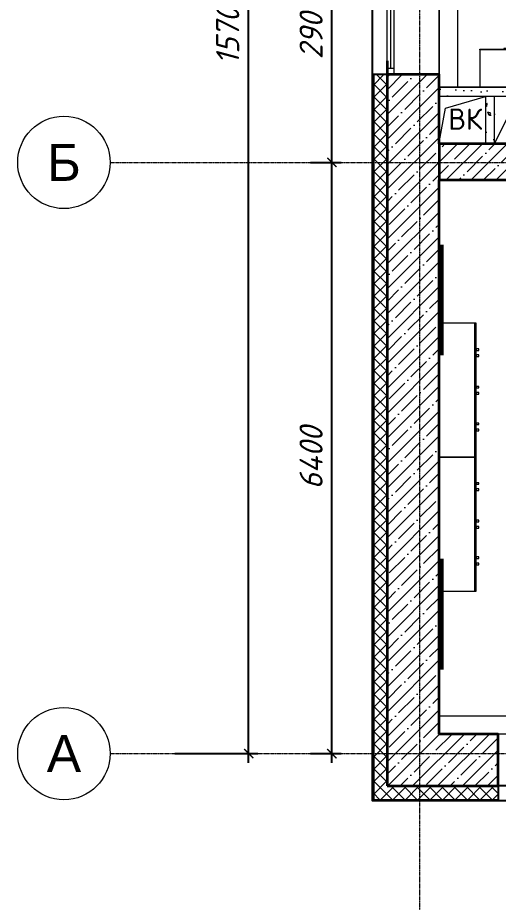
# Model space of a CAD drawing. Header units: millimetres. Extents: x 0 to 168960, y -92093 to 443706.
# Drawn here: x 844 to 6041, y 102594 to 112170 of the extents above; entities that cross this region are included whole.
import ezdxf
from ezdxf.enums import TextEntityAlignment as Align

# ---------------------------------------------------------------- set-up
doc = ezdxf.new("R2010")
doc.units = ezdxf.units.MM
doc.linetypes.add('HIDDEN', pattern=[0.375, 0.25, -0.125])
doc.linetypes.add('осевая', pattern=[50.8, 31.75, -6.35, 6.35, -6.35])
doc.layers.add('_0', color=7, linetype='Continuous', lineweight=15)
doc.layers.add('АР_Окна БЛОК', color=250, linetype='Continuous', lineweight=13)
doc.layers.add('АР_Сущ.Несущая стена', color=7, linetype='Continuous')
doc.styles.add('PDF ISOCPEUR', font='isocpeur.ttf')
doc.styles.get("Standard").update_dxf_attribs({"font": 'arial.ttf'})
doc.styles.add('Текст_М100', font='GOST_Common Italic.ttf', dxfattribs={"height": 250})
doc.dimstyles.new('Размеры_М100', dxfattribs={"dimtxt": 250, "dimasz": 100, "dimexe": 100, "dimexo": 100, "dimgap": 100, "dimtad": 1, "dimrnd": 5, "dimtxsty": 'Текст_М100', "dimblk": 'ARCHTICK', "dimcen": 250, "dimdle": 100, "dimadec": 0, "dimazin": 2, "dimtfac": 1, "dimtmove": 1, "dimatfit": 3, "dimfxl": 1, "dimarcsym": 0})

# ---------------------------------------------------------------- blocks, each defined once
blk = doc.blocks.new('_ArchTick')
at = {"color": 8, "linetype": 'ByBlock', "const_width": 0.15}
blk.add_lwpolyline([(-0.5, -0.5), (0.5, 0.5)], dxfattribs=at)
blk = doc.blocks.new('*D11')
at = {"layer": '_0', "color": 8, "lineweight": -2, "ltscale": 100, "transparency": 16777216}
for p, q in [((3341.4, 104103.4), (3341.4, 120003.4)), ((2543.7, 119903.4), (3441.4, 119903.4)), ((2543.7, 104203.4), (3441.4, 104203.4))]:
    blk.add_line(p, q, dxfattribs=at)
at = {"layer": 'Defpoints', "color": 0, "ltscale": 100, "transparency": 16777216}
for p in [(2443.7, 119903.4), (3341.4, 119903.4), (2443.7, 104203.4)]:
    blk.add_point(p, dxfattribs=at)
at = {"layer": '_0', "color": 8, "lineweight": -2, "ltscale": 100, "transparency": 16777216, "xscale": 100, "yscale": 100, "zscale": 100}
for p, rotation in [((3341.4, 119903.4), 90), ((3341.4, 104203.4), 270)]:
    blk.add_blockref('_ArchTick', p, dxfattribs=dict(at, rotation=rotation))
at = {"layer": '_0', "color": 8, "ltscale": 100, "transparency": 16777216, "insert": (3114.8, 112053.4), "char_height": 250, "attachment_point": 5, "rotation": 90, "style": 'Текст_М100'}
blk.add_mtext('15700', dxfattribs=at)
blk = doc.blocks.new('*D12')
at = {"layer": '_0', "color": 8, "lineweight": -2, "ltscale": 100, "transparency": 16777216}
for p, q in [((4241.4, 104103.4), (4241.4, 110703.4)), ((4012, 110603.4), (4341.4, 110603.4)), ((4012, 104203.4), (4341.4, 104203.4))]:
    blk.add_line(p, q, dxfattribs=at)
at = {"layer": 'Defpoints', "color": 0, "ltscale": 100, "transparency": 16777216}
for p in [(3912, 110603.4), (4241.4, 110603.4), (3912, 104203.4)]:
    blk.add_point(p, dxfattribs=at)
at = {"layer": '_0', "color": 8, "lineweight": -2, "ltscale": 100, "transparency": 16777216, "xscale": 100, "yscale": 100, "zscale": 100}
for p, rotation in [((4241.4, 110603.4), 90), ((4241.4, 104203.4), 270)]:
    blk.add_blockref('_ArchTick', p, dxfattribs=dict(at, rotation=rotation))
at = {"layer": '_0', "color": 8, "ltscale": 100, "transparency": 16777216, "insert": (4016.4, 107403.4), "char_height": 250, "attachment_point": 5, "rotation": 90, "style": 'Текст_М100'}
blk.add_mtext('6400', dxfattribs=at)
blk = doc.blocks.new('*D13')
at = {"layer": '_0', "color": 8, "lineweight": -2, "ltscale": 100, "transparency": 16777216}
for p, q in [((4241.4, 110503.4), (4241.4, 113603.4)), ((3903.3, 113503.4), (4341.4, 113503.4)), ((4012, 110603.4), (4341.4, 110603.4))]:
    blk.add_line(p, q, dxfattribs=at)
at = {"layer": 'Defpoints', "color": 0, "ltscale": 100, "transparency": 16777216}
for p in [(3803.3, 113503.4), (4241.4, 113503.4), (3912, 110603.4)]:
    blk.add_point(p, dxfattribs=at)
at = {"layer": '_0', "color": 8, "lineweight": -2, "ltscale": 100, "transparency": 16777216, "xscale": 100, "yscale": 100, "zscale": 100}
for p, rotation in [((4241.4, 113503.4), 90), ((4241.4, 110603.4), 270)]:
    blk.add_blockref('_ArchTick', p, dxfattribs=dict(at, rotation=rotation))
at = {"layer": '_0', "color": 8, "ltscale": 100, "transparency": 16777216, "insert": (4016.4, 112053.4), "char_height": 250, "attachment_point": 5, "rotation": 90, "style": 'Текст_М100'}
blk.add_mtext('2900', dxfattribs=at)
blk = doc.blocks.new('ОКНО 1910')
at = {"layer": 'АР_Окна БЛОК', "color": 8, "ltscale": 0.1}
for points in [[(178763.3, -124524.8), (180673.3, -124524.8), (180673.3, -125084.8), (178763.3, -125084.8)], [(178763.3, -125014.8), (180673.3, -125014.8), (180673.3, -125084.8), (178763.3, -125084.8)], [(178763.3, -125014.8), (178833.3, -125014.8), (178833.3, -125084.8), (178763.3, -125084.8)], [(180603.3, -125014.8), (180673.3, -125014.8), (180673.3, -125084.8), (180603.3, -125084.8)]]:
    blk.add_lwpolyline(points, close=True, dxfattribs=at)
blk.add_lwpolyline([(178833.3, -125049.8), (180603.3, -125049.8)], dxfattribs=at)
blk = doc.blocks.new('1 этаж')
at = {"layer": 'АР_Сущ.Несущая стена', "lineweight": 5, "ltscale": 10000}
h = blk.add_hatch(dxfattribs=at)
h.set_pattern_fill('ANSI35', color=8, scale=30)
h.set_pattern_definition([(45, (-223293.5, 82888.7), (-134.70384, 134.70384), []), (45, (-223158.8, 82888.7), (-134.70384, 134.70384), [238.125, -47.625, 0, -47.625])])
h.paths.add_polyline_path([(-109580.2, -34496.1), (-110139.2, -34496.1), (-110140.2, -42196.1), (-108940.2, -42196.1), (-108940.2, -41636.1), (-109580.2, -41636.1), (-109580.2, -35636.1), (-102818.8, -35636.1), (-102818.8, -35246.1), (-103190.2, -35246.1), (-103190.2, -34246.1), (-103580.2, -34246.1), (-103580.2, -35246.1), (-109580.2, -35246.1)])
at = {"layer": 'АР_Сущ.Несущая стена', "lineweight": 5, "ltscale": 0.1}
h = blk.add_hatch(dxfattribs=at)
h.set_pattern_fill('ANSI37', color=8, scale=30)
h.set_pattern_definition([(45, (-287745.12, 82888.705), (-67.35192, 67.35192), []), (135, (-287745.12, 82888.705), (-67.35192, -67.35192), [])])
h.paths.add_polyline_path([(-108940.2, -42196.1), (-110140.2, -42196.1), (-110145.2, -34496.1), (-110295.2, -34496.1), (-110290.2, -42346.1), (-108940.2, -42346.1)])
at = {"layer": 'АР_Сущ.Несущая стена', "color": 8, "ltscale": 0.1}
for points in [[(-78083.2, -42356.1), (-110300.2, -42356.1), (-110300.2, -25607.7), (-90139.2, -25607.7)], [(-110140.2, -34496.1), (-110300.2, -34496.1)], [(-110290.2, -34496.1), (-110290.2, -42346.1), (-108940.2, -42346.1)], [(-78130.2, -42196.1), (-110140.2, -42196.1)], [(-108940.2, -42196.1), (-108940.2, -42356.1)]]:
    blk.add_lwpolyline(points, dxfattribs=at)
at = {"layer": 'АР_Сущ.Несущая стена', "color": 8, "lineweight": 35}
for points in [[(-110140.2, -34346.1), (-110140.2, -42196.1)], [(-103580.2, -35246.1), (-109580.2, -35246.1), (-109580.2, -34496.1), (-110140.2, -34496.1), (-110140.2, -41636.1)], [(-109580.2, -35246.1), (-109580.2, -35636.1)], [(-109580.2, -41636.1), (-109580.2, -35636.1), (-102818.8, -35636.1)], [(-110140.2, -42196.1), (-108940.2, -42196.1), (-108940.2, -41636.1), (-109580.2, -41636.1)]]:
    blk.add_lwpolyline(points, dxfattribs=at)
at = {"layer": 'АР_Сущ.Несущая стена', "color": 8, "linetype": 'Continuous', "flags": 128}
blk.add_lwpolyline([(-110140.2, -42196.1), (-110140.2, -41636.1)], dxfattribs=at)
at = {"layer": 'АР_Сущ.Несущая стена', "color": 8, "rotation": 270}
blk.add_blockref('ОКНО 1910', (14944.6, 146177.3), dxfattribs=at)
blk = doc.blocks.new('тумба 1450х400х750')
at = {"color": 8, "lineweight": 15, "ltscale": 100}
blk.add_line((-12776, 30271.1), (-14226, 30271.1), dxfattribs=at)
for points in [[(-12776, 29883.1), (-12776, 30283.1), (-14226, 30283.1), (-14226, 29883.1)], [(-13948.9, 30283.1), (-13931.6, 30283.1), (-13931.6, 30313.3), (-13948.9, 30313.3)], [(-13881.3, 30283.1), (-13863.9, 30283.1), (-13863.9, 30313.3), (-13881.3, 30313.3)], [(-13541.9, 30283.1), (-13524.5, 30283.1), (-13524.5, 30313.3), (-13541.9, 30313.3)], [(-13474.2, 30283.1), (-13456.9, 30283.1), (-13456.9, 30313.3), (-13474.2, 30313.3)], [(-13145, 30283.1), (-13127.6, 30283.1), (-13127.6, 30313.3), (-13145, 30313.3)], [(-13077.3, 30283.1), (-13060, 30283.1), (-13060, 30313.3), (-13077.3, 30313.3)]]:
    blk.add_lwpolyline(points, close=True, dxfattribs=at)
blk = doc.blocks.new('система хранения 30 и 5 ячеек 3740х400х1600')
at = {"color": 8, "linetype": 'HIDDEN', "ltscale": 10}
for p, q in [((127502.3, -71190.5), (127502.3, -71596.5)), ((127876.3, -71190.5), (127876.3, -71596.5)), ((128250.3, -71190.5), (128250.3, -71596.5)), ((128624.3, -71190.5), (128624.3, -71596.5)), ((128998.3, -71190.5), (128998.3, -71596.5)), ((129372.3, -71190.5), (129372.3, -71596.5)), ((129746.3, -71190.5), (129746.3, -71596.5)), ((130120.3, -71190.5), (130120.3, -71596.5)), ((130494.3, -71190.5), (130494.3, -71596.5))]:
    blk.add_line(p, q, dxfattribs=at)
at = {"color": 8, "ltscale": 100}
for points in [[(127128.3, -71186.5), (130868.3, -71186.5), (130868.3, -71190.5), (127128.3, -71190.5)], [(127128.3, -71596.5), (130868.3, -71596.5), (130868.3, -71190.5), (127128.3, -71190.5)], [(127502.1, -71179.6), (127390.2, -71179.6), (127390.2, -71186.5), (127502.1, -71186.5)], [(127614, -71179.6), (127502.1, -71179.6), (127502.1, -71186.5), (127614, -71186.5)], [(128250.1, -71179.6), (128138.2, -71179.6), (128138.2, -71186.5), (128250.1, -71186.5)], [(128362, -71179.6), (128250.1, -71179.6), (128250.1, -71186.5), (128362, -71186.5)], [(128998.1, -71179.6), (128886.2, -71179.6), (128886.2, -71186.5), (128998.1, -71186.5)], [(129110, -71179.6), (128998.1, -71179.6), (128998.1, -71186.5), (129110, -71186.5)], [(129746.1, -71179.6), (129634.2, -71179.6), (129634.2, -71186.5), (129746.1, -71186.5)], [(129858, -71179.6), (129746.1, -71179.6), (129746.1, -71186.5), (129858, -71186.5)], [(130494.1, -71179.6), (130382.2, -71179.6), (130382.2, -71186.5), (130494.1, -71186.5)], [(130606, -71179.6), (130494.1, -71179.6), (130494.1, -71186.5), (130606, -71186.5)]]:
    blk.add_lwpolyline(points, close=True, dxfattribs=at)

msp = doc.modelspace()

# ---------------------------------------------------------------- hatches: boundary and pattern name
at = {"layer": '_0', "ltscale": 100}
h = msp.add_hatch(dxfattribs=at)
h.set_pattern_fill('AR-CONC', color=256, scale=2, angle=90)
h.set_pattern_definition([(140, (-108312.07, 305231.08), (31.87817, 364.36934), [38.1, -419.1]), (85, (-108312.07, 305231.1), (-382.1137, -70.48684), [30.48, -335.28117]), (190.45144, (-108309.4, 305261.45), (-350.2355, 293.8825), [32.38, -356.1805]), (136.1842, (-108413.67, 305231.1), (84.0847, 542.1581), [57.15, -628.65]), (186.63556, (-108406.66, 305276.26), (-494.8522, 474.8083), [48.57, -534.2712]), (81.18415, (-108413.67, 305231.1), (-494.8522, 474.8083), [45.72, -502.9195]), (111, (-108388.27, 305281.88), (204.5304, 303.2288), [38.1, -419.1]), (56, (-108388.27, 305281.9), (-368.37593, 123.60406), [30.48, -335.28]), (161.45145, (-108371.22, 305307.15), (-163.84554, 426.83284), [32.38, -356.1799]), (127.5, (-108312.07, 305231.08), (-169.11008, 6.17721), [0, -331.216, 0, -340.36, 0, -336.55]), (97.5, (-108312.07, 305231.08), (-200.36115, 133.63933), [0, -194.056, 0, -323.596, 0, -128.27]), (57.5, (-108312.07, 305117.8), (11.45749, 271.18119), [0, -127, 0, -396.24, 0, -525.78]), (47.5, (-108312.07, 305067), (-50.85298, 296.25836), [0, -165.1, 0, -263.144, 0, -373.38])])
h.paths.add_polyline_path([(11401.281, 111418.241), (5401.281, 111418.241), (5401.281, 111318.241), (11401.281, 111318.241)])
h.paths.add_polyline_path([(6001.281, 111318.241), (5901.281, 111318.241), (5901.281, 110803.434), (6001.281, 110803.434)])
h.paths.add_polyline_path([(10016.35, 111318.241), (9916.35, 111318.241), (9916.35, 110803.434), (10016.35, 110803.434)])
h.paths.add_polyline_path([(10615.129, 111318.241), (10516.35, 111318.241), (10515.129, 111317.949), (10515.129, 110803.434), (10615.129, 110803.434)])

# ---------------------------------------------------------------- linework, layer by layer
at = {"layer": '_0', "linetype": 'осевая', "ltscale": 0.3}
for p, q in [((5193.71, 94017.929), (5193.71, 126353.426)), ((1843.71, 110603.426), (74501.818, 110603.426)), ((1843.71, 104203.426), (74501.818, 104203.426))]:
    msp.add_line(p, q, dxfattribs=at)
at = {"layer": '_0'}
for points in [[(5401.281, 111418.241), (5401.281, 119721.793), (11401.281, 119721.793), (11401.281, 111420.047), (8889.503, 111420.047)], [(5401.281, 104413.434), (5401.281, 110413.434), (13714.215, 110413.241), (13714.215, 104413.434)]]:
    msp.add_lwpolyline(points, close=True, dxfattribs=at)
for points in [[(5601.281, 119721.793), (5601.281, 111418.241)], [(5401.281, 111418.241), (11401.281, 111418.241), (11401.281, 111318.241), (5401.281, 111318.241)], [(5401.281, 110818.241), (5468.887, 111189.994), (5901.281, 111318.241)], [(5901.281, 111318.241), (5901.281, 110803.434), (6001.281, 110803.434), (6001.281, 111318.241)], [(6001.281, 110803.434), (6192.291, 111189.994), (9916.35, 111318.241)], [(5401.281, 104613.434), (13714.215, 104613.434)]]:
    msp.add_lwpolyline(points, dxfattribs=at)
at = {"layer": '_0', "ltscale": 0.1}
msp.add_lwpolyline([(5401.281, 111418.241), (5401.281, 111318.241)], dxfattribs=at)
at = {"layer": '_0', "linetype": 'Continuous', "flags": 128}
msp.add_lwpolyline([(9916.35, 111318.241), (6001.281, 111318.241)], dxfattribs=at)
at = {"layer": '_0', "const_width": 50}
for points in [[(5426.281, 109713.434), (5426.281, 108513.434)], [(5426.281, 106313.434), (5426.281, 105113.434)]]:
    msp.add_lwpolyline(points, dxfattribs=at)
at = {"layer": '_0', "ltscale": 100}
for centre in [(1343.71, 110603.426), (1343.71, 104203.426)]:
    msp.add_circle(centre, 500, dxfattribs=at)

# ---------------------------------------------------------------- block references
at = {"layer": '_0'}
for name, p in [('1 этаж', (114981.437, 146049.525)), ('система хранения 30 и 5 ячеек 3740х400х1600', (-121287.702, 183014.217, -0.565))]:
    msp.add_blockref(name, p, dxfattribs=at)
at = {"layer": '_0', "rotation": 270}
for p in [(-24481.895, 94637.427), (-24481.895, 93187.427)]:
    msp.add_blockref('тумба 1450х400х750', p, dxfattribs=at)

# ---------------------------------------------------------------- texts
at = {"layer": '_0', "ltscale": 100}
for s, p in [('Б', (1343.71, 110603.426)), ('А', (1343.71, 104203.426))]:
    msp.add_text(s, height=400, dxfattribs=at).set_placement(p, align=Align.MIDDLE_CENTER)
at = {"layer": '_0', "insert": (5500.026, 110956.768), "char_height": 229.1932, "attachment_point": 7, "style": 'PDF ISOCPEUR'}
msp.add_mtext('ВК', dxfattribs=at)

# ---------------------------------------------------------------- dimensions: what is measured, and where the dimension line sits
at = {"layer": '_0', "ltscale": 100}
for base, p1, p2, picture, middle in [((3341.377, 119903.426), (2443.71, 104203.426), (2443.71, 119903.426), '*D11', (3114.767, 112053.426)), ((4241.381, 113503.426), (3912.031, 110603.426), (3803.335, 113503.426), '*D13', (4016.381, 112053.426)), ((4241.381, 110603.426), (3912.031, 104203.426), (3912.031, 110603.426), '*D12', (4016.381, 107403.426))]:
    dim = msp.add_linear_dim(base=base, p1=p1, p2=p2, angle=90, dimstyle='Размеры_М100', override={"dimclrd": 8, "dimclre": 8, "dimclrt": 8}, dxfattribs=at)
    dim.commit()
    dim.dimension.update_dxf_attribs({"geometry": picture, "text_midpoint": middle})

doc.saveas('drawing.dxf')
